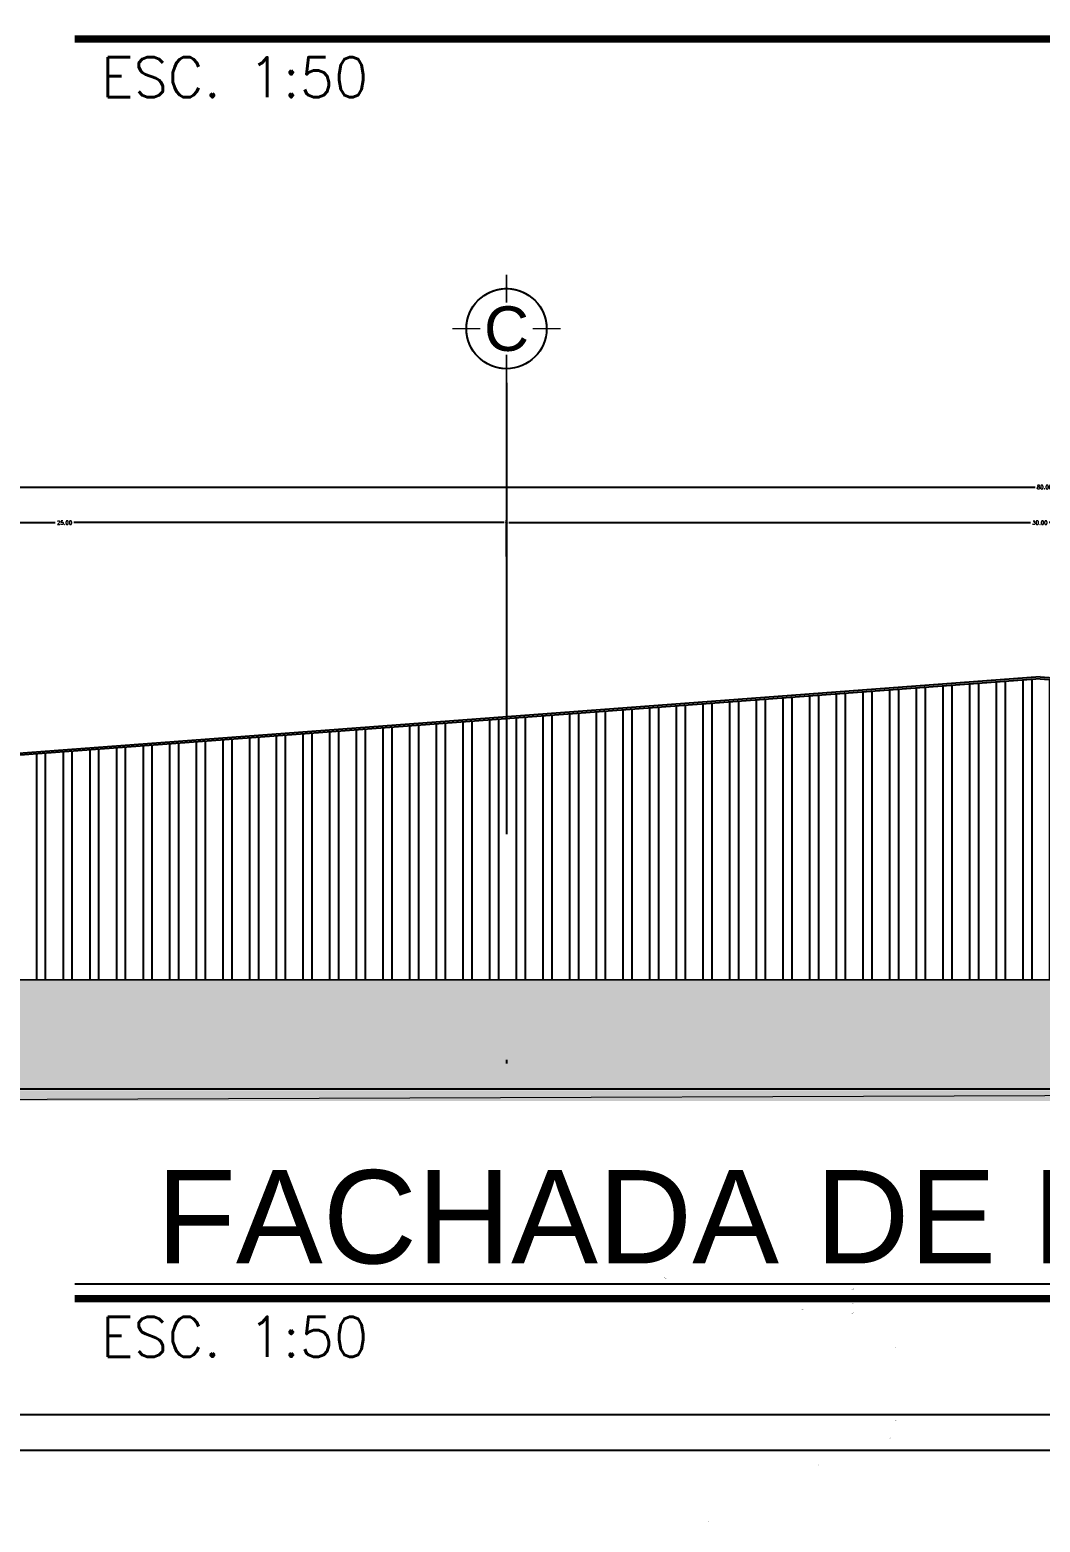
# Model space of a CAD drawing. Header units: inches. Extents: x 5 to 295, y 10 to 227.
# Drawn here: x 33.14 to 61.56, y 9.51 to 51.48 of the extents above; entities that cross this region are included whole.
import ezdxf
from ezdxf.enums import TextEntityAlignment as Align

# ---------------------------------------------------------------- set-up
doc = ezdxf.new("R2010")
doc.units = ezdxf.units.IN
doc.header["$MEASUREMENT"] = 0
doc.linetypes.add('DASHDOT', pattern=[25.4, 12.7, -6.35, 0, -6.35])
doc.layers.add('1', color=1, linetype='Continuous', lineweight=5)
doc.layers.add('muros', color=5, linetype='Continuous', lineweight=50)
for name, color, linetype in [('1- 1', 1, 'Continuous'), ('8', 8, 'Continuous'), ('Capa 1', 7, 'Continuous'), ('dim-75', 2, 'Continuous'), ('ejes', 140, 'DASHDOT'), ('hatch', 9, 'Continuous'), ('MARCO', 254, 'Continuous'), ('proy ante', 7, 'Continuous')]:
    doc.layers.add(name, color=color, linetype=linetype)
doc.styles.add('75', font='romans.shx', dxfattribs={"height": 0.112})
doc.styles.add('ALA', font='arial.ttf')
doc.styles.add('ROMANT', font='arial.ttf', dxfattribs={"height": 22})
doc.styles.add('TEXTOS', font='romans.shx')
doc.dimstyles.new('DIM-75P', dxfattribs={"dimtxt": 0.06375, "dimasz": 0.06375, "dimexe": 0.0675, "dimexo": 0.0468, "dimgap": 0.0375, "dimtad": 0, "dimtih": 1, "dimtoh": 1, "dimzin": 0, "dimdsep": 46, "dimtxsty": '75', "dimblk": 'flecha', "dimcen": 0.0675, "dimclrd": 1, "dimclre": 1, "dimclrt": 256, "dimadec": 0, "dimazin": 0, "dimtfac": 1, "dimtmove": 1, "dimatfit": 3, "dimldrblk": 'flecha', "dimfxl": 0.045, "dimtolj": 1, "dimtzin": 0, "dimlwd": -1, "dimlwe": -1, "dimarcsym": 0})

# ---------------------------------------------------------------- blocks, each defined once
blk = doc.blocks.new('ejeh')
at = {"layer": 'ejes', "const_width": 0.02}
for points in [[(0, 1.348), (0, 1)], [(-0.326, 0.674), (-0.674, 0.674)], [(0.326, 0.674), (0.674, 0.674)], [(0, 0), (0, 0.348)]]:
    blk.add_lwpolyline(points, dxfattribs=at)
blk.add_lwpolyline([(0, 0.174, -2.414214), (0.5, 0.674, 1)], format="xyb", dxfattribs=at)
at = {"layer": 'ejes'}
blk.add_circle((0, 0.674), 0.5, dxfattribs=at)
blk.add_attdef('X', text='', height=0.556, dxfattribs=at).set_placement((0, 0.674), align=Align.MIDDLE_CENTER)
blk = doc.blocks.new('flecha')
at = {"ltscale": 6}
for points in [[(-0.02, 0.03), (-0.11, 0.13), (-0.12, 0.05), (-0.12, 0.21)], [(-0.02, -0.03), (-0.11, -0.13), (-0.12, -0.05), (-0.12, -0.21)]]:
    blk.add_hatch(color=256, dxfattribs=at).paths.add_polyline_path(points)
for p, q in [((0.01, -0.02), (-0.14, 0.24)), ((0.01, 0.02), (-0.14, -0.24)), ((-0.13, 0.24), (-0.13, 0.03)), ((-0.13, 0.03), (-0.1, 0.12)), ((0, 0), (-0.1, 0.12)), ((0, 0), (-0.1, -0.12)), ((-0.13, -0.02), (-0.13, -0.24)), ((-0.13, -0.02), (-0.1, -0.12))]:
    blk.add_line(p, q, dxfattribs=at)
for points in [[(-0.02, 0.03), (-0.11, 0.13), (-0.12, 0.05), (-0.12, 0.21)], [(-0.02, -0.03), (-0.11, -0.13), (-0.12, -0.05), (-0.12, -0.21)]]:
    blk.add_lwpolyline(points, close=True, dxfattribs=at)
blk = doc.blocks.new('*D1411')
at = {"layer": 'Defpoints', "color": 0, "transparency": 16777216}
for p in [(101.681, 38.621), (21.684, 36.621), (101.681, 36.621)]:
    blk.add_point(p, dxfattribs=at)
at = {"layer": 'dim-75', "color": 1, "transparency": 16777216}
for p, q in [((21.684, 36.667), (21.684, 38.688)), ((21.748, 38.621), (61.421, 38.621)), ((101.618, 38.621), (61.944, 38.621)), ((101.681, 36.667), (101.681, 38.688))]:
    blk.add_line(p, q, dxfattribs=at)
at = {"layer": 'dim-75', "color": 1, "transparency": 16777216, "xscale": 0.06375, "yscale": 0.06375, "zscale": 0.06375, "rotation": 180}
blk.add_blockref('flecha', (21.684, 38.621), dxfattribs=at)
at = {"layer": 'dim-75', "color": 1, "transparency": 16777216, "xscale": 0.06375, "yscale": 0.06375, "zscale": 0.06375}
blk.add_blockref('flecha', (101.681, 38.621), dxfattribs=at)
at = {"layer": 'dim-75', "transparency": 16777216, "insert": (61.683, 38.621), "char_height": 0.112, "attachment_point": 5, "style": '75'}
blk.add_mtext('\\A1;80.00', dxfattribs=at)
blk = doc.blocks.new('*D1413')
at = {"layer": 'Defpoints', "color": 0, "transparency": 16777216}
for p in [(46.549, 37.621), (46.549, 36.621), (76.557, 36.621)]:
    blk.add_point(p, dxfattribs=at)
at = {"layer": 'dim-75', "color": 1, "transparency": 16777216}
for p, q in [((46.549, 36.667), (46.549, 37.688)), ((46.613, 37.621), (61.292, 37.621)), ((76.493, 37.621), (61.815, 37.621)), ((76.557, 36.667), (76.557, 37.688))]:
    blk.add_line(p, q, dxfattribs=at)
at = {"layer": 'dim-75', "color": 1, "transparency": 16777216, "xscale": 0.06375, "yscale": 0.06375, "zscale": 0.06375, "rotation": 180}
blk.add_blockref('flecha', (46.549, 37.621), dxfattribs=at)
at = {"layer": 'dim-75', "color": 1, "transparency": 16777216, "xscale": 0.06375, "yscale": 0.06375, "zscale": 0.06375}
blk.add_blockref('flecha', (76.557, 37.621), dxfattribs=at)
at = {"layer": 'dim-75', "transparency": 16777216, "insert": (61.553, 37.621), "char_height": 0.112, "attachment_point": 5, "style": '75'}
blk.add_mtext('\\A1;30.00', dxfattribs=at)
blk = doc.blocks.new('*D1414')
at = {"layer": 'Defpoints', "color": 0, "transparency": 16777216}
for p in [(21.684, 37.621), (21.684, 36.621), (46.549, 36.621)]:
    blk.add_point(p, dxfattribs=at)
at = {"layer": 'dim-75', "color": 1, "transparency": 16777216}
for p, q in [((21.684, 36.667), (21.684, 37.688)), ((21.748, 37.621), (33.855, 37.621)), ((46.485, 37.621), (34.378, 37.621)), ((46.549, 36.667), (46.549, 37.688))]:
    blk.add_line(p, q, dxfattribs=at)
at = {"layer": 'dim-75', "color": 1, "transparency": 16777216, "xscale": 0.06375, "yscale": 0.06375, "zscale": 0.06375, "rotation": 180}
blk.add_blockref('flecha', (21.684, 37.621), dxfattribs=at)
at = {"layer": 'dim-75', "color": 1, "transparency": 16777216, "xscale": 0.06375, "yscale": 0.06375, "zscale": 0.06375}
blk.add_blockref('flecha', (46.549, 37.621), dxfattribs=at)
at = {"layer": 'dim-75', "transparency": 16777216, "insert": (34.117, 37.621), "char_height": 0.112, "attachment_point": 5, "style": '75'}
blk.add_mtext('\\A1;25.00', dxfattribs=at)

msp = doc.modelspace()

# ---------------------------------------------------------------- hatches: boundary and pattern name
at = {"layer": 'Capa 1', "true_color": 0xffffff}
h = msp.add_hatch(color=7, dxfattribs=at)
edge = h.paths.add_edge_path()
edge.add_spline(control_points=[(51.046, 16.362), (51.046, 16.362), (51.048, 16.364), (51.048, 16.364), (51.048, 16.364), (51.05, 16.364), (51.05, 16.364), (51.05, 16.364), (51.05, 16.366), (51.05, 16.366), (51.053, 16.369), (51.056, 16.373), (51.056, 16.377), (51.056, 16.377), (51.056, 16.379), (51.056, 16.379), (51.056, 16.379), (51.041, 16.368), (51.041, 16.368), (51.041, 16.368), (51.041, 16.366), (51.041, 16.366), (51.041, 16.366), (51.037, 16.366), (51.037, 16.366), (51.037, 16.366), (51.037, 16.364), (51.037, 16.364), (51.037, 16.364), (51.035, 16.364), (51.035, 16.364), (51.031, 16.364), (51.028, 16.364), (51.024, 16.364), (51.024, 16.364), (51.022, 16.364), (51.022, 16.364), (51.022, 16.364), (51.022, 16.366), (51.022, 16.366), (51.022, 16.366), (51.018, 16.366), (51.018, 16.366), (51.018, 16.366), (51.018, 16.368), (51.018, 16.368), (51.018, 16.368), (51.016, 16.368), (51.016, 16.368), (51.016, 16.368), (51.016, 16.37), (51.016, 16.37), (51.016, 16.37), (51.014, 16.37), (51.014, 16.37), (51.014, 16.37), (51.012, 16.372), (51.012, 16.372), (51.012, 16.372), (51.01, 16.375), (51.01, 16.375), (51.01, 16.375), (51.01, 16.377), (51.01, 16.377), (51.01, 16.377), (51.007, 16.377), (51.007, 16.377), (51.007, 16.377), (51.007, 16.379), (51.007, 16.379), (51.007, 16.379), (51.005, 16.381), (51.005, 16.381), (51.005, 16.381), (51.005, 16.385), (51.005, 16.385), (51.005, 16.385), (51.003, 16.387), (51.003, 16.387), (51.003, 16.387), (51.003, 16.396), (51.003, 16.396), (51.003, 16.396), (51.005, 16.398), (51.005, 16.398), (51.005, 16.398), (51.005, 16.4), (51.005, 16.4), (51.005, 16.4), (51.007, 16.402), (51.007, 16.402), (51.007, 16.402), (51.007, 16.404), (51.007, 16.404), (51.007, 16.404), (51.01, 16.404), (51.01, 16.404), (51.01, 16.404), (51.01, 16.406), (51.01, 16.406), (51.01, 16.406), (51.012, 16.406), (51.012, 16.406), (51.012, 16.406), (50.997, 16.396), (50.997, 16.396), (50.997, 16.396), (50.997, 16.394), (50.997, 16.394), (50.997, 16.394), (50.995, 16.391), (50.995, 16.391), (50.995, 16.391), (50.995, 16.389), (50.995, 16.389), (50.995, 16.389), (50.997, 16.387), (50.997, 16.387), (50.997, 16.387), (50.997, 16.381), (50.997, 16.381), (50.997, 16.381), (50.999, 16.379), (50.999, 16.379), (50.999, 16.379), (50.999, 16.375), (50.999, 16.375), (50.999, 16.375), (51.001, 16.375), (51.001, 16.375), (51.001, 16.375), (51.001, 16.372), (51.001, 16.372), (51.001, 16.372), (51.003, 16.37), (51.003, 16.37), (51.003, 16.37), (51.005, 16.368), (51.005, 16.368), (51.005, 16.368), (51.005, 16.366), (51.005, 16.366), (51.005, 16.366), (51.007, 16.366), (51.007, 16.366), (51.007, 16.366), (51.007, 16.364), (51.007, 16.364), (51.007, 16.364), (51.01, 16.364), (51.01, 16.364), (51.01, 16.364), (51.012, 16.362), (51.012, 16.362), (51.012, 16.362), (51.014, 16.36), (51.014, 16.36), (51.014, 16.36), (51.016, 16.36), (51.016, 16.36), (51.016, 16.36), (51.016, 16.358), (51.016, 16.358), (51.016, 16.358), (51.022, 16.358), (51.022, 16.358), (51.022, 16.358), (51.022, 16.355), (51.022, 16.355), (51.022, 16.355), (51.033, 16.355), (51.033, 16.355), (51.033, 16.355), (51.033, 16.358), (51.033, 16.358), (51.033, 16.358), (51.039, 16.358), (51.039, 16.358), (51.039, 16.358), (51.039, 16.36), (51.039, 16.36), (51.039, 16.36), (51.043, 16.36), (51.043, 16.36), (51.043, 16.36), (51.046, 16.362), (51.046, 16.362)], knot_values=[0, 0, 0, 0, 0.035278, 0.035278, 0.035278, 0.070556, 0.070556, 0.070556, 0.105833, 0.105833, 0.105833, 0.141111, 0.141111, 0.141111, 0.176389, 0.176389, 0.176389, 0.211667, 0.211667, 0.211667, 0.246944, 0.246944, 0.246944, 0.282222, 0.282222, 0.282222, 0.3175, 0.3175, 0.3175, 0.352778, 0.352778, 0.352778, 0.388056, 0.388056, 0.388056, 0.423333, 0.423333, 0.423333, 0.458611, 0.458611, 0.458611, 0.493889, 0.493889, 0.493889, 0.529167, 0.529167, 0.529167, 0.564444, 0.564444, 0.564444, 0.599722, 0.599722, 0.599722, 0.635, 0.635, 0.635, 0.670278, 0.670278, 0.670278, 0.705556, 0.705556, 0.705556, 0.740833, 0.740833, 0.740833, 0.776111, 0.776111, 0.776111, 0.811389, 0.811389, 0.811389, 0.846667, 0.846667, 0.846667, 0.881944, 0.881944, 0.881944, 0.917222, 0.917222, 0.917222, 0.9525, 0.9525, 0.9525, 0.987778, 0.987778, 0.987778, 1.023056, 1.023056, 1.023056, 1.058333, 1.058333, 1.058333, 1.093611, 1.093611, 1.093611, 1.128889, 1.128889, 1.128889, 1.164167, 1.164167, 1.164167, 1.199444, 1.199444, 1.199444, 1.234722, 1.234722, 1.234722, 1.27, 1.27, 1.27, 1.305278, 1.305278, 1.305278, 1.340556, 1.340556, 1.340556, 1.375833, 1.375833, 1.375833, 1.411111, 1.411111, 1.411111, 1.446389, 1.446389, 1.446389, 1.481667, 1.481667, 1.481667, 1.516944, 1.516944, 1.516944, 1.552222, 1.552222, 1.552222, 1.5875, 1.5875, 1.5875, 1.622778, 1.622778, 1.622778, 1.658056, 1.658056, 1.658056, 1.693333, 1.693333, 1.693333, 1.728611, 1.728611, 1.728611, 1.763889, 1.763889, 1.763889, 1.799167, 1.799167, 1.799167, 1.834444, 1.834444, 1.834444, 1.869722, 1.869722, 1.869722, 1.905, 1.905, 1.905, 1.940278, 1.940278, 1.940278, 1.975556, 1.975556, 1.975556, 2.010833, 2.010833, 2.010833, 2.046111, 2.046111, 2.046111, 2.081389, 2.081389, 2.081389, 2.116667, 2.116667, 2.116667, 2.151944, 2.151944, 2.151944, 2.187222, 2.187222, 2.187222, 2.187222], degree=3, periodic=0)
edge.add_line((51.046, 16.362), (51.046, 16.362))
h = msp.add_hatch(color=7, dxfattribs=at)
edge = h.paths.add_edge_path()
edge.add_spline(control_points=[(56.316, 16.068), (56.316, 16.068), (56.316, 16.078), (56.316, 16.078), (56.316, 16.078), (56.314, 16.078), (56.314, 16.078), (56.314, 16.078), (56.314, 16.082), (56.314, 16.082), (56.314, 16.082), (56.312, 16.085), (56.312, 16.085), (56.312, 16.085), (56.312, 16.087), (56.312, 16.087), (56.312, 16.087), (56.31, 16.087), (56.31, 16.087), (56.31, 16.087), (56.31, 16.063), (56.31, 16.063), (56.31, 16.063), (56.308, 16.061), (56.308, 16.061), (56.308, 16.061), (56.308, 16.059), (56.308, 16.059), (56.308, 16.059), (56.305, 16.057), (56.305, 16.057), (56.305, 16.057), (56.305, 16.055), (56.305, 16.055), (56.305, 16.055), (56.303, 16.055), (56.303, 16.055), (56.303, 16.055), (56.299, 16.051), (56.299, 16.051), (56.299, 16.051), (56.297, 16.051), (56.297, 16.051), (56.297, 16.051), (56.295, 16.049), (56.295, 16.049), (56.295, 16.049), (56.286, 16.049), (56.286, 16.049), (56.282, 16.049), (56.278, 16.049), (56.274, 16.049), (56.274, 16.049), (56.272, 16.051), (56.272, 16.051), (56.272, 16.051), (56.269, 16.051), (56.269, 16.051), (56.269, 16.051), (56.269, 16.053), (56.269, 16.053), (56.269, 16.053), (56.267, 16.053), (56.267, 16.053), (56.255, 16.063), (56.265, 16.062), (56.259, 16.068), (56.259, 16.068), (56.259, 16.07), (56.259, 16.07), (56.259, 16.07), (56.259, 16.049), (56.259, 16.049), (56.259, 16.049), (56.261, 16.049), (56.261, 16.049), (56.261, 16.049), (56.261, 16.046), (56.261, 16.046), (56.261, 16.046), (56.263, 16.046), (56.263, 16.046), (56.263, 16.046), (56.265, 16.044), (56.265, 16.044), (56.265, 16.044), (56.267, 16.044), (56.267, 16.044), (56.267, 16.044), (56.267, 16.042), (56.267, 16.042), (56.267, 16.042), (56.272, 16.042), (56.272, 16.042), (56.272, 16.042), (56.274, 16.04), (56.274, 16.04), (56.274, 16.04), (56.297, 16.04), (56.297, 16.04), (56.297, 16.04), (56.297, 16.042), (56.297, 16.042), (56.297, 16.042), (56.301, 16.042), (56.301, 16.042), (56.301, 16.042), (56.305, 16.046), (56.305, 16.046), (56.305, 16.046), (56.308, 16.046), (56.308, 16.046), (56.308, 16.046), (56.308, 16.049), (56.308, 16.049), (56.308, 16.049), (56.31, 16.049), (56.31, 16.049), (56.31, 16.049), (56.31, 16.051), (56.31, 16.051), (56.31, 16.051), (56.312, 16.051), (56.312, 16.051), (56.312, 16.051), (56.312, 16.053), (56.312, 16.053), (56.312, 16.053), (56.314, 16.055), (56.314, 16.055), (56.314, 16.055), (56.314, 16.059), (56.314, 16.059), (56.314, 16.059), (56.316, 16.059), (56.316, 16.059), (56.316, 16.059), (56.316, 16.068), (56.316, 16.068)], knot_values=[0, 0, 0, 0, 0.035278, 0.035278, 0.035278, 0.070556, 0.070556, 0.070556, 0.105833, 0.105833, 0.105833, 0.141111, 0.141111, 0.141111, 0.176389, 0.176389, 0.176389, 0.211667, 0.211667, 0.211667, 0.246944, 0.246944, 0.246944, 0.282222, 0.282222, 0.282222, 0.3175, 0.3175, 0.3175, 0.352778, 0.352778, 0.352778, 0.388056, 0.388056, 0.388056, 0.423333, 0.423333, 0.423333, 0.458611, 0.458611, 0.458611, 0.493889, 0.493889, 0.493889, 0.529167, 0.529167, 0.529167, 0.564444, 0.564444, 0.564444, 0.599722, 0.599722, 0.599722, 0.635, 0.635, 0.635, 0.670278, 0.670278, 0.670278, 0.705556, 0.705556, 0.705556, 0.740833, 0.740833, 0.740833, 0.776111, 0.776111, 0.776111, 0.811389, 0.811389, 0.811389, 0.846667, 0.846667, 0.846667, 0.881944, 0.881944, 0.881944, 0.917222, 0.917222, 0.917222, 0.9525, 0.9525, 0.9525, 0.987778, 0.987778, 0.987778, 1.023056, 1.023056, 1.023056, 1.058333, 1.058333, 1.058333, 1.093611, 1.093611, 1.093611, 1.128889, 1.128889, 1.128889, 1.164167, 1.164167, 1.164167, 1.199444, 1.199444, 1.199444, 1.234722, 1.234722, 1.234722, 1.27, 1.27, 1.27, 1.305278, 1.305278, 1.305278, 1.340556, 1.340556, 1.340556, 1.375833, 1.375833, 1.375833, 1.411111, 1.411111, 1.411111, 1.446389, 1.446389, 1.446389, 1.481667, 1.481667, 1.481667, 1.516944, 1.516944, 1.516944, 1.552222, 1.552222, 1.552222, 1.5875, 1.5875, 1.5875, 1.622778, 1.622778, 1.622778, 1.622778], degree=3, periodic=0)
edge.add_line((56.316, 16.068), (56.316, 16.068))
h = msp.add_hatch(color=7, dxfattribs=at)
edge = h.paths.add_edge_path()
edge.add_spline(control_points=[(54.9, 15.496), (54.9, 15.496), (54.9, 15.519), (54.9, 15.519), (54.9, 15.519), (54.9, 15.517), (54.9, 15.517), (54.901, 15.511), (54.898, 15.506), (54.894, 15.502), (54.894, 15.502), (54.894, 15.5), (54.894, 15.5), (54.894, 15.5), (54.889, 15.5), (54.889, 15.5), (54.889, 15.5), (54.889, 15.498), (54.889, 15.498), (54.889, 15.498), (54.864, 15.498), (54.864, 15.498), (54.864, 15.498), (54.862, 15.5), (54.862, 15.5), (54.862, 15.5), (54.86, 15.502), (54.86, 15.502), (54.86, 15.502), (54.858, 15.502), (54.858, 15.502), (54.858, 15.502), (54.858, 15.505), (54.858, 15.505), (54.858, 15.505), (54.856, 15.505), (54.856, 15.505), (54.856, 15.505), (54.856, 15.507), (54.856, 15.507), (54.856, 15.507), (54.853, 15.509), (54.853, 15.509), (54.853, 15.509), (54.853, 15.532), (54.853, 15.532), (54.853, 15.532), (54.851, 15.498), (54.851, 15.498), (54.851, 15.498), (54.853, 15.496), (54.853, 15.496), (54.853, 15.496), (54.856, 15.494), (54.856, 15.494), (54.856, 15.494), (54.858, 15.494), (54.858, 15.494), (54.858, 15.494), (54.86, 15.492), (54.86, 15.492), (54.86, 15.492), (54.862, 15.492), (54.862, 15.492), (54.862, 15.492), (54.864, 15.49), (54.864, 15.49), (54.864, 15.49), (54.877, 15.49), (54.877, 15.49), (54.887, 15.49), (54.887, 15.487), (54.896, 15.494), (54.896, 15.494), (54.898, 15.494), (54.898, 15.494), (54.898, 15.494), (54.9, 15.496), (54.9, 15.496)], knot_values=[0, 0, 0, 0, 0.035278, 0.035278, 0.035278, 0.070556, 0.070556, 0.070556, 0.105833, 0.105833, 0.105833, 0.141111, 0.141111, 0.141111, 0.176389, 0.176389, 0.176389, 0.211667, 0.211667, 0.211667, 0.246944, 0.246944, 0.246944, 0.282222, 0.282222, 0.282222, 0.3175, 0.3175, 0.3175, 0.352778, 0.352778, 0.352778, 0.388056, 0.388056, 0.388056, 0.423333, 0.423333, 0.423333, 0.458611, 0.458611, 0.458611, 0.493889, 0.493889, 0.493889, 0.529167, 0.529167, 0.529167, 0.564444, 0.564444, 0.564444, 0.599722, 0.599722, 0.599722, 0.635, 0.635, 0.635, 0.670278, 0.670278, 0.670278, 0.705556, 0.705556, 0.705556, 0.740833, 0.740833, 0.740833, 0.776111, 0.776111, 0.776111, 0.811389, 0.811389, 0.811389, 0.846667, 0.846667, 0.846667, 0.881944, 0.881944, 0.881944, 0.917222, 0.917222, 0.917222, 0.917222], degree=3, periodic=0)
edge.add_line((54.9, 15.496), (54.9, 15.496))
h = msp.add_hatch(color=7, dxfattribs=at)
edge = h.paths.add_edge_path()
edge.add_spline(control_points=[(56.303, 15.642), (56.303, 15.642), (56.303, 15.661), (56.303, 15.661), (56.303, 15.661), (56.303, 15.653), (56.303, 15.653), (56.303, 15.653), (56.301, 15.653), (56.301, 15.653), (56.301, 15.653), (56.301, 15.651), (56.301, 15.651), (56.301, 15.651), (56.299, 15.649), (56.299, 15.649), (56.299, 15.649), (56.286, 15.649), (56.286, 15.649), (56.286, 15.649), (56.286, 15.651), (56.286, 15.651), (56.286, 15.651), (56.284, 15.651), (56.284, 15.651), (56.284, 15.651), (56.284, 15.653), (56.284, 15.653), (56.284, 15.653), (56.282, 15.655), (56.282, 15.655), (56.282, 15.655), (56.282, 15.678), (56.282, 15.678), (56.282, 15.678), (56.28, 15.644), (56.28, 15.644), (56.28, 15.644), (56.282, 15.642), (56.282, 15.642), (56.282, 15.642), (56.284, 15.642), (56.284, 15.642), (56.284, 15.642), (56.284, 15.64), (56.284, 15.64), (56.284, 15.64), (56.286, 15.64), (56.286, 15.64), (56.291, 15.64), (56.296, 15.64), (56.301, 15.64), (56.301, 15.64), (56.303, 15.642), (56.303, 15.642)], knot_values=[0, 0, 0, 0, 0.035278, 0.035278, 0.035278, 0.070556, 0.070556, 0.070556, 0.105833, 0.105833, 0.105833, 0.141111, 0.141111, 0.141111, 0.176389, 0.176389, 0.176389, 0.211667, 0.211667, 0.211667, 0.246944, 0.246944, 0.246944, 0.282222, 0.282222, 0.282222, 0.3175, 0.3175, 0.3175, 0.352778, 0.352778, 0.352778, 0.388056, 0.388056, 0.388056, 0.423333, 0.423333, 0.423333, 0.458611, 0.458611, 0.458611, 0.493889, 0.493889, 0.493889, 0.529167, 0.529167, 0.529167, 0.564444, 0.564444, 0.564444, 0.599722, 0.599722, 0.599722, 0.635, 0.635, 0.635, 0.635], degree=3, periodic=0)
edge.add_line((56.303, 15.642), (56.303, 15.642))
h = msp.add_hatch(color=7, dxfattribs=at)
edge = h.paths.add_edge_path()
edge.add_spline(control_points=[(56.301, 15.386), (56.301, 15.386), (56.301, 15.407), (56.301, 15.407), (56.301, 15.407), (56.301, 15.405), (56.301, 15.405), (56.302, 15.399), (56.299, 15.394), (56.295, 15.39), (56.295, 15.39), (56.293, 15.39), (56.293, 15.39), (56.293, 15.39), (56.293, 15.388), (56.293, 15.388), (56.293, 15.388), (56.286, 15.388), (56.286, 15.388), (56.286, 15.388), (56.286, 15.386), (56.286, 15.386), (56.286, 15.386), (56.284, 15.386), (56.284, 15.386), (56.281, 15.386), (56.277, 15.386), (56.274, 15.386), (56.274, 15.386), (56.272, 15.386), (56.272, 15.386), (56.272, 15.386), (56.272, 15.388), (56.272, 15.388), (56.272, 15.388), (56.263, 15.388), (56.263, 15.388), (56.263, 15.388), (56.263, 15.39), (56.263, 15.39), (56.263, 15.39), (56.261, 15.39), (56.261, 15.39), (56.261, 15.39), (56.259, 15.392), (56.259, 15.392), (56.259, 15.392), (56.259, 15.395), (56.259, 15.395), (56.259, 15.395), (56.257, 15.395), (56.257, 15.395), (56.257, 15.395), (56.257, 15.397), (56.257, 15.397), (56.257, 15.397), (56.255, 15.399), (56.255, 15.399), (56.255, 15.399), (56.255, 15.422), (56.255, 15.422), (56.255, 15.422), (56.255, 15.386), (56.255, 15.386), (56.258, 15.382), (56.264, 15.379), (56.269, 15.38), (56.269, 15.38), (56.272, 15.38), (56.272, 15.38), (56.272, 15.38), (56.272, 15.378), (56.272, 15.378), (56.272, 15.378), (56.284, 15.378), (56.284, 15.378), (56.284, 15.378), (56.286, 15.38), (56.286, 15.38), (56.286, 15.38), (56.293, 15.38), (56.293, 15.38), (56.293, 15.38), (56.293, 15.382), (56.293, 15.382), (56.293, 15.382), (56.297, 15.382), (56.297, 15.382), (56.297, 15.382), (56.299, 15.384), (56.299, 15.384), (56.299, 15.384), (56.301, 15.386), (56.301, 15.386)], knot_values=[0, 0, 0, 0, 0.035278, 0.035278, 0.035278, 0.070556, 0.070556, 0.070556, 0.105833, 0.105833, 0.105833, 0.141111, 0.141111, 0.141111, 0.176389, 0.176389, 0.176389, 0.211667, 0.211667, 0.211667, 0.246944, 0.246944, 0.246944, 0.282222, 0.282222, 0.282222, 0.3175, 0.3175, 0.3175, 0.352778, 0.352778, 0.352778, 0.388056, 0.388056, 0.388056, 0.423333, 0.423333, 0.423333, 0.458611, 0.458611, 0.458611, 0.493889, 0.493889, 0.493889, 0.529167, 0.529167, 0.529167, 0.564444, 0.564444, 0.564444, 0.599722, 0.599722, 0.599722, 0.635, 0.635, 0.635, 0.670278, 0.670278, 0.670278, 0.705556, 0.705556, 0.705556, 0.740833, 0.740833, 0.740833, 0.776111, 0.776111, 0.776111, 0.811389, 0.811389, 0.811389, 0.846667, 0.846667, 0.846667, 0.881944, 0.881944, 0.881944, 0.917222, 0.917222, 0.917222, 0.9525, 0.9525, 0.9525, 0.987778, 0.987778, 0.987778, 1.023056, 1.023056, 1.023056, 1.058333, 1.058333, 1.058333, 1.093611, 1.093611, 1.093611, 1.093611], degree=3, periodic=0)
edge.add_line((56.301, 15.386), (56.301, 15.386))
h = msp.add_hatch(color=7, dxfattribs=at)
edge = h.paths.add_edge_path()
edge.add_spline(control_points=[(57.499, 14.425), (57.499, 14.425), (57.501, 14.446), (57.501, 14.446), (57.501, 14.446), (57.501, 14.444), (57.501, 14.444), (57.501, 14.436), (57.503, 14.44), (57.497, 14.434), (57.497, 14.434), (57.495, 14.434), (57.495, 14.434), (57.495, 14.434), (57.495, 14.431), (57.495, 14.431), (57.495, 14.431), (57.487, 14.431), (57.487, 14.431), (57.487, 14.431), (57.484, 14.434), (57.484, 14.434), (57.484, 14.434), (57.482, 14.436), (57.482, 14.436), (57.482, 14.436), (57.48, 14.438), (57.48, 14.438), (57.48, 14.438), (57.48, 14.448), (57.48, 14.448), (57.48, 14.448), (57.482, 14.463), (57.482, 14.463), (57.482, 14.463), (57.476, 14.429), (57.476, 14.429), (57.476, 14.429), (57.478, 14.427), (57.478, 14.427), (57.478, 14.427), (57.48, 14.427), (57.48, 14.427), (57.48, 14.427), (57.48, 14.425), (57.48, 14.425), (57.48, 14.425), (57.484, 14.425), (57.484, 14.425), (57.484, 14.425), (57.487, 14.423), (57.487, 14.423), (57.487, 14.423), (57.495, 14.423), (57.495, 14.423), (57.495, 14.423), (57.497, 14.425), (57.497, 14.425), (57.497, 14.425), (57.499, 14.425), (57.499, 14.425)], knot_values=[0, 0, 0, 0, 0.035278, 0.035278, 0.035278, 0.070556, 0.070556, 0.070556, 0.105833, 0.105833, 0.105833, 0.141111, 0.141111, 0.141111, 0.176389, 0.176389, 0.176389, 0.211667, 0.211667, 0.211667, 0.246944, 0.246944, 0.246944, 0.282222, 0.282222, 0.282222, 0.3175, 0.3175, 0.3175, 0.352778, 0.352778, 0.352778, 0.388056, 0.388056, 0.388056, 0.423333, 0.423333, 0.423333, 0.458611, 0.458611, 0.458611, 0.493889, 0.493889, 0.493889, 0.529167, 0.529167, 0.529167, 0.564444, 0.564444, 0.564444, 0.599722, 0.599722, 0.599722, 0.635, 0.635, 0.635, 0.670278, 0.670278, 0.670278, 0.705556, 0.705556, 0.705556, 0.705556], degree=3, periodic=0)
edge.add_line((57.499, 14.425), (57.499, 14.425))
h = msp.add_hatch(color=7, dxfattribs=at)
edge = h.paths.add_edge_path()
edge.add_spline(control_points=[(57.52, 12.38), (57.52, 12.38), (57.52, 12.382), (57.52, 12.382), (57.52, 12.382), (57.518, 12.385), (57.518, 12.385), (57.518, 12.385), (57.518, 12.391), (57.518, 12.391), (57.518, 12.391), (57.516, 12.393), (57.516, 12.393), (57.516, 12.393), (57.514, 12.395), (57.514, 12.395), (57.514, 12.395), (57.514, 12.376), (57.514, 12.376), (57.514, 12.376), (57.512, 12.374), (57.512, 12.374), (57.512, 12.374), (57.512, 12.372), (57.512, 12.372), (57.512, 12.372), (57.51, 12.37), (57.51, 12.37), (57.51, 12.37), (57.508, 12.368), (57.508, 12.368), (57.508, 12.368), (57.506, 12.368), (57.506, 12.368), (57.506, 12.368), (57.503, 12.366), (57.503, 12.366), (57.503, 12.366), (57.487, 12.366), (57.487, 12.366), (57.487, 12.366), (57.484, 12.368), (57.484, 12.368), (57.484, 12.368), (57.482, 12.368), (57.482, 12.368), (57.482, 12.368), (57.48, 12.37), (57.48, 12.37), (57.48, 12.37), (57.48, 12.372), (57.48, 12.372), (57.48, 12.372), (57.478, 12.372), (57.478, 12.372), (57.478, 12.372), (57.478, 12.376), (57.478, 12.376), (57.478, 12.376), (57.476, 12.376), (57.476, 12.376), (57.476, 12.376), (57.476, 12.38), (57.476, 12.38), (57.476, 12.38), (57.476, 12.366), (57.476, 12.366), (57.476, 12.366), (57.478, 12.366), (57.478, 12.366), (57.478, 12.366), (57.478, 12.363), (57.478, 12.363), (57.478, 12.363), (57.48, 12.363), (57.48, 12.363), (57.48, 12.363), (57.48, 12.361), (57.48, 12.361), (57.48, 12.361), (57.484, 12.361), (57.484, 12.361), (57.484, 12.361), (57.484, 12.359), (57.484, 12.359), (57.484, 12.359), (57.487, 12.359), (57.487, 12.359), (57.492, 12.359), (57.498, 12.359), (57.503, 12.359), (57.503, 12.359), (57.506, 12.359), (57.506, 12.359), (57.506, 12.359), (57.506, 12.361), (57.506, 12.361), (57.506, 12.361), (57.51, 12.361), (57.51, 12.361), (57.51, 12.361), (57.51, 12.363), (57.51, 12.363), (57.51, 12.363), (57.512, 12.363), (57.512, 12.363), (57.512, 12.363), (57.514, 12.366), (57.514, 12.366), (57.514, 12.366), (57.514, 12.368), (57.514, 12.368), (57.514, 12.368), (57.516, 12.368), (57.516, 12.368), (57.516, 12.368), (57.516, 12.37), (57.516, 12.37), (57.516, 12.37), (57.518, 12.37), (57.518, 12.37), (57.518, 12.37), (57.518, 12.376), (57.518, 12.376), (57.518, 12.376), (57.52, 12.378), (57.52, 12.378), (57.52, 12.378), (57.52, 12.38), (57.52, 12.38)], knot_values=[0, 0, 0, 0, 0.035278, 0.035278, 0.035278, 0.070556, 0.070556, 0.070556, 0.105833, 0.105833, 0.105833, 0.141111, 0.141111, 0.141111, 0.176389, 0.176389, 0.176389, 0.211667, 0.211667, 0.211667, 0.246944, 0.246944, 0.246944, 0.282222, 0.282222, 0.282222, 0.3175, 0.3175, 0.3175, 0.352778, 0.352778, 0.352778, 0.388056, 0.388056, 0.388056, 0.423333, 0.423333, 0.423333, 0.458611, 0.458611, 0.458611, 0.493889, 0.493889, 0.493889, 0.529167, 0.529167, 0.529167, 0.564444, 0.564444, 0.564444, 0.599722, 0.599722, 0.599722, 0.635, 0.635, 0.635, 0.670278, 0.670278, 0.670278, 0.705556, 0.705556, 0.705556, 0.740833, 0.740833, 0.740833, 0.776111, 0.776111, 0.776111, 0.811389, 0.811389, 0.811389, 0.846667, 0.846667, 0.846667, 0.881944, 0.881944, 0.881944, 0.917222, 0.917222, 0.917222, 0.9525, 0.9525, 0.9525, 0.987778, 0.987778, 0.987778, 1.023056, 1.023056, 1.023056, 1.058333, 1.058333, 1.058333, 1.093611, 1.093611, 1.093611, 1.128889, 1.128889, 1.128889, 1.164167, 1.164167, 1.164167, 1.199444, 1.199444, 1.199444, 1.234722, 1.234722, 1.234722, 1.27, 1.27, 1.27, 1.305278, 1.305278, 1.305278, 1.340556, 1.340556, 1.340556, 1.375833, 1.375833, 1.375833, 1.411111, 1.411111, 1.411111, 1.446389, 1.446389, 1.446389, 1.481667, 1.481667, 1.481667, 1.516944, 1.516944, 1.516944, 1.516944], degree=3, periodic=0)
edge.add_line((57.52, 12.38), (57.52, 12.38))
h = msp.add_hatch(color=7, dxfattribs=at)
edge = h.paths.add_edge_path()
edge.add_spline(control_points=[(57.355, 11.868), (57.355, 11.868), (57.355, 11.877), (57.355, 11.877), (57.355, 11.877), (57.353, 11.877), (57.353, 11.877), (57.353, 11.877), (57.353, 11.879), (57.353, 11.879), (57.353, 11.879), (57.345, 11.879), (57.345, 11.879), (57.345, 11.879), (57.343, 11.877), (57.343, 11.877), (57.343, 11.877), (57.343, 11.875), (57.343, 11.875), (57.343, 11.875), (57.34, 11.875), (57.34, 11.875), (57.34, 11.875), (57.34, 11.868), (57.34, 11.868), (57.34, 11.868), (57.338, 11.866), (57.338, 11.866), (57.338, 11.866), (57.338, 11.862), (57.338, 11.862), (57.338, 11.862), (57.336, 11.862), (57.336, 11.862), (57.331, 11.861), (57.329, 11.863), (57.33, 11.868), (57.33, 11.868), (57.33, 11.879), (57.33, 11.879), (57.33, 11.879), (57.33, 11.877), (57.33, 11.877), (57.33, 11.877), (57.328, 11.877), (57.328, 11.877), (57.328, 11.877), (57.328, 11.875), (57.328, 11.875), (57.328, 11.875), (57.326, 11.872), (57.326, 11.872), (57.326, 11.872), (57.326, 11.864), (57.326, 11.864), (57.326, 11.864), (57.328, 11.864), (57.328, 11.864), (57.328, 11.864), (57.328, 11.86), (57.328, 11.86), (57.328, 11.86), (57.33, 11.86), (57.33, 11.86), (57.33, 11.86), (57.33, 11.858), (57.33, 11.858), (57.33, 11.858), (57.338, 11.858), (57.338, 11.858), (57.338, 11.858), (57.34, 11.86), (57.34, 11.86), (57.34, 11.86), (57.34, 11.862), (57.34, 11.862), (57.34, 11.862), (57.343, 11.862), (57.343, 11.862), (57.343, 11.862), (57.343, 11.868), (57.343, 11.868), (57.343, 11.868), (57.345, 11.868), (57.345, 11.868), (57.345, 11.868), (57.345, 11.875), (57.345, 11.875), (57.345, 11.875), (57.347, 11.875), (57.347, 11.875), (57.347, 11.875), (57.347, 11.877), (57.347, 11.877), (57.347, 11.877), (57.349, 11.877), (57.349, 11.877), (57.349, 11.877), (57.353, 11.872), (57.353, 11.872), (57.353, 11.872), (57.353, 11.86), (57.353, 11.86), (57.353, 11.86), (57.353, 11.862), (57.353, 11.862), (57.353, 11.862), (57.355, 11.862), (57.355, 11.862), (57.355, 11.862), (57.355, 11.868), (57.355, 11.868)], knot_values=[0, 0, 0, 0, 0.035278, 0.035278, 0.035278, 0.070556, 0.070556, 0.070556, 0.105833, 0.105833, 0.105833, 0.141111, 0.141111, 0.141111, 0.176389, 0.176389, 0.176389, 0.211667, 0.211667, 0.211667, 0.246944, 0.246944, 0.246944, 0.282222, 0.282222, 0.282222, 0.3175, 0.3175, 0.3175, 0.352778, 0.352778, 0.352778, 0.388056, 0.388056, 0.388056, 0.423333, 0.423333, 0.423333, 0.458611, 0.458611, 0.458611, 0.493889, 0.493889, 0.493889, 0.529167, 0.529167, 0.529167, 0.564444, 0.564444, 0.564444, 0.599722, 0.599722, 0.599722, 0.635, 0.635, 0.635, 0.670278, 0.670278, 0.670278, 0.705556, 0.705556, 0.705556, 0.740833, 0.740833, 0.740833, 0.776111, 0.776111, 0.776111, 0.811389, 0.811389, 0.811389, 0.846667, 0.846667, 0.846667, 0.881944, 0.881944, 0.881944, 0.917222, 0.917222, 0.917222, 0.9525, 0.9525, 0.9525, 0.987778, 0.987778, 0.987778, 1.023056, 1.023056, 1.023056, 1.058333, 1.058333, 1.058333, 1.093611, 1.093611, 1.093611, 1.128889, 1.128889, 1.128889, 1.164167, 1.164167, 1.164167, 1.199444, 1.199444, 1.199444, 1.234722, 1.234722, 1.234722, 1.27, 1.27, 1.27, 1.305278, 1.305278, 1.305278, 1.305278], degree=3, periodic=0)
edge.add_line((57.355, 11.868), (57.355, 11.868))
h = msp.add_hatch(color=7, dxfattribs=at)
edge = h.paths.add_edge_path()
edge.add_spline(control_points=[(55.34, 11.1), (55.34, 11.1), (55.357, 11.11), (55.357, 11.11), (55.357, 11.11), (55.357, 11.108), (55.357, 11.108), (55.357, 11.108), (55.355, 11.108), (55.355, 11.108), (55.355, 11.108), (55.353, 11.106), (55.353, 11.106), (55.342, 11.107), (55.347, 11.104), (55.34, 11.11), (55.34, 11.11), (55.34, 11.112), (55.34, 11.112), (55.34, 11.112), (55.338, 11.115), (55.338, 11.115), (55.338, 11.124), (55.338, 11.12), (55.344, 11.127), (55.344, 11.127), (55.347, 11.127), (55.347, 11.127), (55.347, 11.127), (55.359, 11.136), (55.359, 11.136), (55.359, 11.136), (55.33, 11.119), (55.33, 11.119), (55.33, 11.119), (55.33, 11.11), (55.33, 11.11), (55.33, 11.11), (55.332, 11.11), (55.332, 11.11), (55.332, 11.11), (55.332, 11.106), (55.332, 11.106), (55.332, 11.106), (55.334, 11.106), (55.334, 11.106), (55.334, 11.106), (55.334, 11.104), (55.334, 11.104), (55.334, 11.104), (55.336, 11.102), (55.336, 11.102), (55.336, 11.102), (55.338, 11.102), (55.338, 11.102), (55.338, 11.102), (55.338, 11.1), (55.338, 11.1), (55.338, 11.1), (55.34, 11.1), (55.34, 11.1)], knot_values=[0, 0, 0, 0, 0.035278, 0.035278, 0.035278, 0.070556, 0.070556, 0.070556, 0.105833, 0.105833, 0.105833, 0.141111, 0.141111, 0.141111, 0.176389, 0.176389, 0.176389, 0.211667, 0.211667, 0.211667, 0.246944, 0.246944, 0.246944, 0.282222, 0.282222, 0.282222, 0.3175, 0.3175, 0.3175, 0.352778, 0.352778, 0.352778, 0.388056, 0.388056, 0.388056, 0.423333, 0.423333, 0.423333, 0.458611, 0.458611, 0.458611, 0.493889, 0.493889, 0.493889, 0.529167, 0.529167, 0.529167, 0.564444, 0.564444, 0.564444, 0.599722, 0.599722, 0.599722, 0.635, 0.635, 0.635, 0.670278, 0.670278, 0.670278, 0.705556, 0.705556, 0.705556, 0.705556], degree=3, periodic=0)
edge.add_line((55.34, 11.1), (55.34, 11.1))
h = msp.add_hatch(color=7, dxfattribs=at)
edge = h.paths.add_edge_path()
edge.add_spline(control_points=[(52.244, 9.506), (52.244, 9.506), (52.263, 9.512), (52.263, 9.512), (52.263, 9.512), (52.261, 9.51), (52.261, 9.51), (52.261, 9.51), (52.25, 9.51), (52.25, 9.51), (52.25, 9.51), (52.25, 9.512), (52.25, 9.512), (52.243, 9.519), (52.246, 9.514), (52.246, 9.525), (52.246, 9.525), (52.246, 9.527), (52.246, 9.527), (52.246, 9.527), (52.248, 9.527), (52.248, 9.527), (52.248, 9.527), (52.248, 9.529), (52.248, 9.529), (52.248, 9.529), (52.25, 9.529), (52.25, 9.529), (52.25, 9.529), (52.25, 9.531), (52.25, 9.531), (52.25, 9.531), (52.254, 9.531), (52.254, 9.531), (52.254, 9.531), (52.256, 9.533), (52.256, 9.533), (52.256, 9.533), (52.271, 9.538), (52.271, 9.538), (52.271, 9.538), (52.237, 9.529), (52.237, 9.529), (52.237, 9.529), (52.237, 9.527), (52.237, 9.527), (52.237, 9.524), (52.237, 9.52), (52.237, 9.517), (52.237, 9.517), (52.237, 9.514), (52.237, 9.514), (52.237, 9.514), (52.239, 9.514), (52.239, 9.514), (52.239, 9.514), (52.239, 9.51), (52.239, 9.51), (52.239, 9.51), (52.241, 9.508), (52.241, 9.508), (52.241, 9.508), (52.244, 9.506), (52.244, 9.506)], knot_values=[0, 0, 0, 0, 0.035278, 0.035278, 0.035278, 0.070556, 0.070556, 0.070556, 0.105833, 0.105833, 0.105833, 0.141111, 0.141111, 0.141111, 0.176389, 0.176389, 0.176389, 0.211667, 0.211667, 0.211667, 0.246944, 0.246944, 0.246944, 0.282222, 0.282222, 0.282222, 0.3175, 0.3175, 0.3175, 0.352778, 0.352778, 0.352778, 0.388056, 0.388056, 0.388056, 0.423333, 0.423333, 0.423333, 0.458611, 0.458611, 0.458611, 0.493889, 0.493889, 0.493889, 0.529167, 0.529167, 0.529167, 0.564444, 0.564444, 0.564444, 0.599722, 0.599722, 0.599722, 0.635, 0.635, 0.635, 0.670278, 0.670278, 0.670278, 0.705556, 0.705556, 0.705556, 0.740833, 0.740833, 0.740833, 0.740833], degree=3, periodic=0)
edge.add_line((52.244, 9.506), (52.244, 9.506))
at = {"layer": 'hatch'}
h = msp.add_hatch(dxfattribs=at)
h.set_pattern_fill('ANSI32', color=256, scale=2, angle=45)
h.set_pattern_definition([(90, (-177.4174, -84.8964), (-0.75, 1e-16), []), (90, (-177.1674, -84.6464), (-0.75, 1e-16), [])])
h.paths.add_polyline_path([(101.292, 30.257), (61.561, 33.227), (21.821, 30.257), (21.782, 30.013), (21.466, 30.013), (21.466, 30.257), (21.205, 30.257), (21.205, 24.76), (101.908, 24.76), (101.908, 30.25), (101.9, 30.25), (101.648, 30.253), (101.648, 30.013), (101.332, 30.013)])
h = msp.add_hatch(dxfattribs=at)
h.set_pattern_fill('AR-SAND', color=256, scale=0.5, angle=45)
h.set_pattern_definition([(82.5, (-177.4174, -84.8964), (-0.7035066, 0.6589636), [0, -0.76, 0, -0.85, 0, -0.8125]), (52.5, (-177.4174, -84.8964), (-0.372069, 1.62349), [0, -0.41, 0, -0.685, 0, -0.2625]), (12.5, (-177.8523, -85.3313), (1.0990146, 1.1030162), [0, -0.25, 0, -0.9, 0, -1.175]), (2.5, (-177.8523, -85.3313), (0.752521, 1.3731314), [0, -0.125, 0, -0.59, 0, -0.675])])
h.paths.add_polyline_path([(21.205, 24.76), (21.205, 21.687), (101.474, 21.687), (101.474, 24.76)])
at = {"layer": 'proy ante', "true_color": 0xffffff}
for points in [[(20.858, 21.656), (20.858, 21.355), (102.517, 21.656)], [(20.858, 21.355), (102.517, 21.656), (102.517, 21.355)]]:
    msp.add_hatch(color=7, dxfattribs=at).paths.add_polyline_path(points)

# ---------------------------------------------------------------- linework, layer by layer
at = {"layer": '1'}
for points in [[(21.158, 24.76), (21.158, 30.257), (21.821, 30.257), (61.561, 33.227), (101.292, 30.257), (101.908, 30.257), (101.908, 24.76), (21.158, 24.76)], [(101.956, 24.76), (101.956, 21.687), (21.158, 21.687), (21.158, 24.76), (101.956, 24.76)], [(21.158, 24.76), (101.908, 24.76)]]:
    msp.add_lwpolyline(points, dxfattribs=at)
at = {"layer": '1- 1', "lineweight": 25}
for points in [[(4.72, 226.632), (4.72, 11.529), (294.863, 11.529), (294.863, 226.632), (4.72, 226.632)], [(250.194, 12.524), (6.229, 12.524)]]:
    msp.add_lwpolyline(points, dxfattribs=at)
at = {"layer": '8'}
msp.add_line((34.406, 16.207), (86.156, 16.207), dxfattribs=at)
at = {"layer": '8', "const_width": 0.206}
for points in [[(34.406, 51.227), (86.156, 51.227)], [(34.406, 15.796), (86.156, 15.796)]]:
    msp.add_lwpolyline(points, dxfattribs=at)
at = {"layer": 'ejes'}
msp.add_line((46.549, 41.559), (46.549, 21.687), dxfattribs=at)
at = {"layer": 'muros', "lineweight": 25}
for points in [[(61.561, 33.283), (21.821, 30.305)], [(61.561, 33.283), (101.296, 30.302)], [(61.561, 33.227), (101.292, 30.257)]]:
    msp.add_lwpolyline(points, dxfattribs=at)
at = {"layer": 'proy ante', "color": 7, "lineweight": 25, "true_color": 0xffffff}
for points in [[(61.561, 33.227), (21.821, 30.257), (21.821, 30.305)], [(102.524, 21.687), (21.158, 21.687)], [(76.316, 21.687), (46.798, 21.687)]]:
    msp.add_lwpolyline(points, dxfattribs=at)
at = {"layer": 'proy ante', "lineweight": 0}
for points in [[(20.858, 21.656), (20.858, 21.355), (102.517, 21.656)], [(20.858, 21.355), (102.517, 21.656), (102.517, 21.355)]]:
    msp.add_lwpolyline(points, dxfattribs=at)

# ---------------------------------------------------------------- block references
at = {"layer": 'MARCO'}
ref = msp.add_blockref('ejeh', (46.549, 41.559), dxfattribs=dict(at, xscale=2.254873559710263, yscale=2.254873559710263, zscale=2.254873559710263))
ref.add_attrib('X', 'C', dxfattribs={"layer": 'ejes', "height": 1.254, "style": 'ALA'}).set_placement((46.549, 43.079), align=Align.MIDDLE_CENTER)

# ---------------------------------------------------------------- texts
at = {"layer": '8', "color": 2, "char_height": 1.125, "width": 15.0999, "attachment_point": 2, "style": 'TEXTOS'}
for insert in [(38.902, 50.713), (38.902, 15.282)]:
    msp.add_mtext('ESC.^I1:50', dxfattribs=dict(at, insert=insert))
at = {"layer": '8', "color": 5, "insert": (79.076, 16.746), "char_height": 2.625, "attachment_point": 9, "style": 'ROMANT'}
msp.add_mtext('FACHADA DE EJE A al D', dxfattribs=at)

# ---------------------------------------------------------------- dimensions: what is measured, and where the dimension line sits
at = {"layer": 'dim-75'}
dim = msp.add_linear_dim(base=(101.681, 38.621), p1=(21.684, 36.621), p2=(101.681, 36.621), angle=180, dimstyle='DIM-75P', dxfattribs=at)
dim.commit()
dim.dimension.update_dxf_attribs({"geometry": '*D1411', "text_midpoint": (61.683, 38.621)})
for base, p1, p2, text, picture, middle in [((21.684, 37.621), (46.549, 36.621), (21.684, 36.621), '25.00', '*D1414', (34.117, 37.621)), ((46.549, 37.621), (76.557, 36.621), (46.549, 36.621), '30.00', '*D1413', (61.553, 37.621))]:
    dim = msp.add_linear_dim(base=base, p1=p1, p2=p2, angle=180, text=text, dimstyle='DIM-75P', dxfattribs=at)
    dim.commit()
    dim.dimension.update_dxf_attribs({"geometry": picture, "text_midpoint": middle})

doc.saveas('drawing.dxf')
